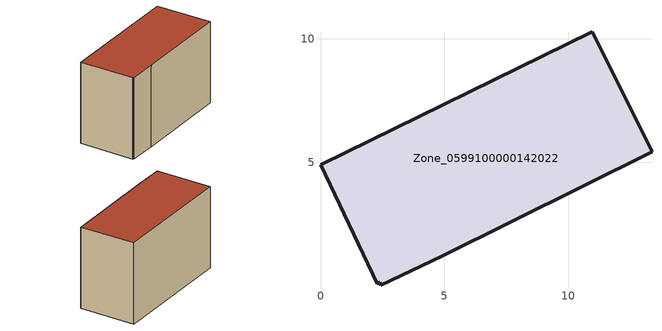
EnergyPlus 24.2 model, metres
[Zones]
Zone_0599100000142022
 floor ground (C_G): 4.89,1.22 2.44,0.04 2.38,0.15 2.3,0.11 0,4.9 10.98,10.28 13.39,5.44 z0.44
 wall outside (C_F): 4.89,1.22 13.39,5.44 10.98,10.28 0,4.9 2.3,0.11 2.38,0.15 2.44,0.04 4.89,1.22 z0.44:8.38
 roof outside (C_R): 2.44,0.04 4.89,1.22 13.39,5.44 10.98,10.28 0,4.9 2.3,0.11 2.38,0.15 z8.38
[BUILDING]
Pand.0599100000142022: North Axis=0; Terrain=City; Loads Convergence Tolerance Value=0.04; Temperature Convergence Tolerance Value=0.4; Solar Distribution=FullExterior; Maximum Number of Warmup Days=25; Minimum Number of Warmup Days=1
[Site:Location]
Rotterdam.The.Hague.AP_ZH_NLD Design_Conditions: Latitude=51.96; Longitude=4.45; Time Zone=1; Elevation=-4.5
[SITE:GROUNDTEMPERATURE:BUILDINGSURFACE]
18, 18, 18, 18, 18, 18, 18, 18, 18, 18, 18, 18
[MATERIAL] Thermal Absorptance=0.9; Solar Absorptance=0.7; Visible Absorptance=0.7
Name | Roughness | Thickness | Conductivity | Density | Specific Heat
G.TI.1965-1974 | MediumSmooth | 0.15 | 0.882353 | 540 | 1210
F.TI.1965-1974 | Rough | 0.3 | 0.697674 | 1920 | 840
R.TI.1965-1974 | MediumRough | 0.2 | 0.232558 | 1500 | 1000
[CONSTRUCTION]
C_G: G.TI.1965-1974
C_F: F.TI.1965-1974
C_R: R.TI.1965-1974
[ZONE]
Zone_0599100000142022: Type=1; Multiplier=1; Ceiling Height=Autocalculate; Volume=Autocalculate; Floor Area=autocalculate; Part of Total Floor Area=Yes
[ZONEINFILTRATION:DESIGNFLOWRATE]
Infil_Zone_0599100000142022: Zone or ZoneList or Space or SpaceList=Zone_0599100000142022; Schedule=AlwaysOn; Design Flow Rate Calculation Method=Flow/Area; Flow Rate per Floor Area=0.003; Constant Term Coefficient=1; Temperature Term Coefficient=0; Velocity Term Coefficient=0; Velocity Squared Term Coefficient=0
[HVACTEMPLATE:ZONE:IDEALLOADSAIRSYSTEM]
Zone_0599100000142022: Maximum Heating Supply Air Temperature=50; Minimum Cooling Supply Air Temperature=13; Maximum Heating Supply Air Humidity Ratio=0.0156; Minimum Cooling Supply Air Humidity Ratio=0.0077; Heating Limit=NoLimit; Cooling Limit=NoLimit; Dehumidification Control Type=ConstantSensibleHeatRatio; Cooling Sensible Heat Ratio=0.7; Dehumidification Setpoint=60; Humidification Control Type=None; Humidification Setpoint=30; Outdoor Air Method=None; Outdoor Air Flow Rate per Person=0.00944; Outdoor Air Flow Rate per Zone Floor Area=0; Outdoor Air Flow Rate per Zone=0; Demand Controlled Ventilation Type=None; Outdoor Air Economizer Type=NoEconomizer; Heat Recovery Type=None; Sensible Heat Recovery Effectiveness=0.7; Latent Heat Recovery Effectiveness=0.65
[ZONECONTROL:THERMOSTAT]
ThermostatControl_Zone_0599100000142022: Zone or ZoneList=Zone_0599100000142022; Control Type Schedule=DualSetpointControlType; Control 1=Thermostat_Zone_0599100000142022; Temperature Difference Between Cutout And Setpoint=0
[THERMOSTATSETPOINT:DUALSETPOINT]
Thermostat_Zone_0599100000142022: Heating Setpoint Temperature Schedule=HeatingSetpoint_Zone_0599100000142022; Cooling Setpoint Temperature Schedule=CoolingSetpoint_Zone_0599100000142022
[SCHEDULE:COMPACT]
HeatingSetpoint_Zone_0599100000142022: Through: 12/31, For: AllDays, Until: 24:00, 21
CoolingSetpoint_Zone_0599100000142022: Through: 12/31, For: AllDays, Until: 24:00, 24
DualSetpointControlType: Through: 12/31, For: AllDays, Until: 24:00, 4
AlwaysOn: Through: 12/31, For: AllDays, Until: 24:00, 1
